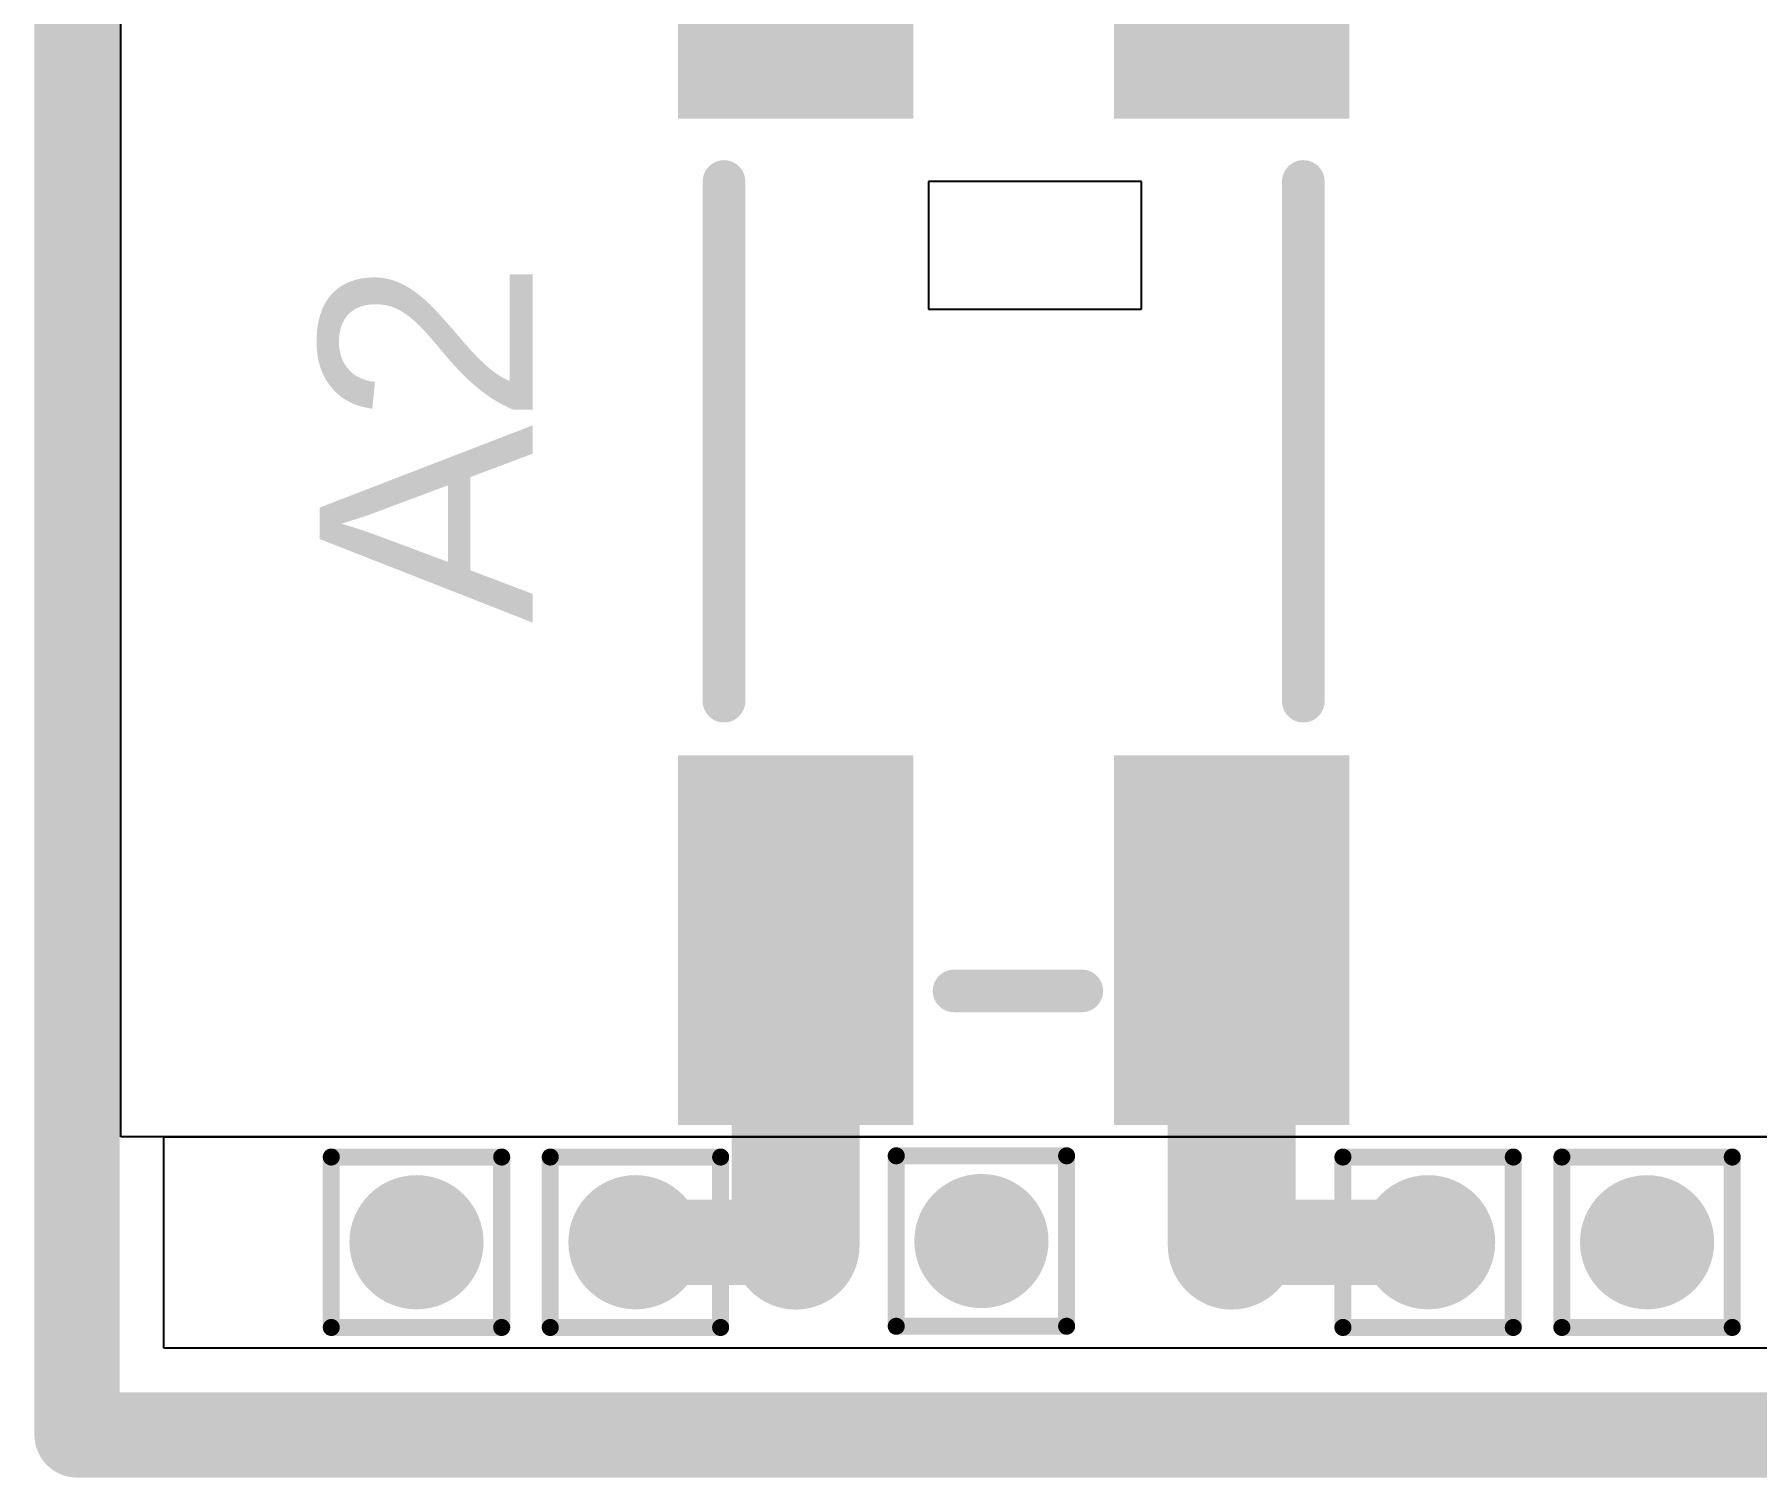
# Model space of a CAD drawing. Header units: inches. Extents: x -12 to 5355, y -7 to 5366.
# Drawn here: x -0.13 to 5.01, y -0.13 to 4.17 of the extents above; entities that cross this region are included whole.
import ezdxf

# ---------------------------------------------------------------- set-up
doc = ezdxf.new("R2010")
doc.units = ezdxf.units.IN
for name, color, linetype in [('Board Outline', 216, 'Continuous'), ('BOTTOM LAYER', 5, 'Continuous'), ('Drill Drawing', 1, 'Continuous'), ('GROUND1', 16, 'Continuous'), ('GROUND2', 156, 'Continuous'), ('Multi-Layer', 9, 'Continuous'), ('POWER', 76, 'Continuous'), ('SIGNAL', 90, 'Continuous'), ('TOP LAYER', 1, 'Continuous'), ('Top Overlay', 2, 'Continuous'), ('Top Paste', 8, 'Continuous'), ('Top Solder', 216, 'Continuous'), ('Via Holes', 16, 'Continuous')]:
    doc.layers.add(name, color=color, linetype=linetype)
doc.styles.add('Arial', font='', dxfattribs={"height": 0.2})
doc.styles.get('Arial').set_extended_font_data('Arial')

# ---------------------------------------------------------------- blocks, each defined once
blk = doc.blocks.new('2450AT18D0100E_12')
at = {"layer": 'TOP LAYER'}
for points in [[(-2, 0.95), (-1, 0.95), (-1, 0.35), (-2, 0.35)], [(1, 0.95), (2, 0.95), (2, 0.35), (1, 0.35)], [(-2, -0.35), (-1, -0.35), (-1, -0.95), (-2, -0.95)], [(1, -0.35), (2, -0.35), (2, -0.95), (1, -0.95)]]:
    blk.add_hatch(color=1, dxfattribs=at).paths.add_polyline_path(points)
at = {"layer": 'Top Paste'}
for points in [[(-2, 0.95), (-1, 0.95), (-1, 0.35), (-2, 0.35)], [(1, 0.95), (2, 0.95), (2, 0.35), (1, 0.35)], [(-2, -0.35), (-1, -0.35), (-1, -0.95), (-2, -0.95)], [(1, -0.35), (2, -0.35), (2, -0.95), (1, -0.95)]]:
    blk.add_hatch(color=8, dxfattribs=at).paths.add_polyline_path(points)
at = {"layer": 'Top Solder'}
for points in [[(-2.0508, 1.0008), (-0.9492, 1.0008), (-0.9492, 0.2992), (-2.0508, 0.2992)], [(0.9492, 1.0008), (2.0508, 1.0008), (2.0508, 0.2992), (0.9492, 0.2992)], [(-2.0508, -0.2992), (-0.9492, -0.2992), (-0.9492, -1.0008), (-2.0508, -1.0008)], [(0.9492, -0.2992), (2.0508, -0.2992), (2.0508, -1.0008), (0.9492, -1.0008)]]:
    blk.add_hatch(color=216, dxfattribs=at).paths.add_polyline_path(points)
at = {"layer": 'Top Overlay'}
for p, q in [((-0.762, 0.381), (-0.762, 0.381)), ((-0.762, 0.381), (-0.762, -0.254)), ((-0.381, 0.381), (-0.762, 0.381)), ((-0.381, -0.254), (-0.381, 0.381)), ((-0.762, -0.254), (-0.381, -0.254))]:
    blk.add_line(p, q, dxfattribs=at)
for points in [[(0.7874, 0.8636, 0.127, 0.127, 0), (-0.762, 0.8636, 0.127, 0.127, 0)], [(-1.651, -0.1778, 0.127, 0.127, 0), (-1.651, 0.2032, 0.127, 0.127, 0)], [(1.651, -0.1778, 0.127, 0.127, 0), (1.651, 0.2032, 0.127, 0.127, 0)], [(0.7874, -0.8636, 0.127, 0.127, 0), (-0.762, -0.8636, 0.127, 0.127, 0)]]:
    blk.add_lwpolyline(points, format="xyseb", dxfattribs=at)
for points in [[(-0.7937, 0.8636, 0.0635, 0.0635, 1), (-0.7302, 0.8636, 0.0635, 0.0635, 1)], [(0.7556, 0.8636, 0.0635, 0.0635, 1), (0.8191, 0.8636, 0.0635, 0.0635, 1)], [(-1.6827, 0.2032, 0.0635, 0.0635, 1), (-1.6193, 0.2032, 0.0635, 0.0635, 1)], [(1.6193, 0.2032, 0.0635, 0.0635, 1), (1.6827, 0.2032, 0.0635, 0.0635, 1)], [(-1.6827, -0.1778, 0.0635, 0.0635, 1), (-1.6193, -0.1778, 0.0635, 0.0635, 1)], [(1.6193, -0.1778, 0.0635, 0.0635, 1), (1.6827, -0.1778, 0.0635, 0.0635, 1)], [(-0.7937, -0.8636, 0.0635, 0.0635, 1), (-0.7302, -0.8636, 0.0635, 0.0635, 1)], [(0.7556, -0.8636, 0.0635, 0.0635, 1), (0.8191, -0.8636, 0.0635, 0.0635, 1)]]:
    blk.add_lwpolyline(points, format="xyseb", close=True, dxfattribs=at)

msp = doc.modelspace()

# ---------------------------------------------------------------- hatches: boundary and pattern name
at = {"layer": 'BOTTOM LAYER'}
h = msp.add_hatch(color=5, dxfattribs=at)
edge = h.paths.add_edge_path()
edge.add_arc((1.012, 0.5744), 0.2, 0, 360)
h = msp.add_hatch(color=5, dxfattribs=at)
edge = h.paths.add_edge_path()
edge.add_arc((1.6648, 0.5744), 0.2, 0, 360)
h = msp.add_hatch(color=5, dxfattribs=at)
edge = h.paths.add_edge_path()
edge.add_arc((2.6963, 0.578), 0.2, 0, 360)
h = msp.add_hatch(color=5, dxfattribs=at)
edge = h.paths.add_edge_path()
edge.add_arc((4.028, 0.5744), 0.2, 0, 360)
h = msp.add_hatch(color=5, dxfattribs=at)
edge = h.paths.add_edge_path()
edge.add_arc((4.6808, 0.5744), 0.2, 0, 360)
at = {"layer": 'GROUND1'}
h = msp.add_hatch(color=16, dxfattribs=at)
edge = h.paths.add_edge_path()
edge.add_arc((1.012, 0.5744), 0.2, 0, 360)
h = msp.add_hatch(color=16, dxfattribs=at)
edge = h.paths.add_edge_path()
edge.add_arc((1.6648, 0.5744), 0.2, 0, 360)
h = msp.add_hatch(color=16, dxfattribs=at)
edge = h.paths.add_edge_path()
edge.add_arc((2.6963, 0.578), 0.2, 0, 360)
h = msp.add_hatch(color=16, dxfattribs=at)
edge = h.paths.add_edge_path()
edge.add_arc((4.028, 0.5744), 0.2, 0, 360)
h = msp.add_hatch(color=16, dxfattribs=at)
edge = h.paths.add_edge_path()
edge.add_arc((4.6808, 0.5744), 0.2, 0, 360)
at = {"layer": 'GROUND2'}
h = msp.add_hatch(color=156, dxfattribs=at)
edge = h.paths.add_edge_path()
edge.add_arc((1.012, 0.5744), 0.2, 0, 360)
h = msp.add_hatch(color=156, dxfattribs=at)
edge = h.paths.add_edge_path()
edge.add_arc((1.6648, 0.5744), 0.2, 0, 360)
h = msp.add_hatch(color=156, dxfattribs=at)
edge = h.paths.add_edge_path()
edge.add_arc((2.6963, 0.578), 0.2, 0, 360)
h = msp.add_hatch(color=156, dxfattribs=at)
edge = h.paths.add_edge_path()
edge.add_arc((4.028, 0.5744), 0.2, 0, 360)
h = msp.add_hatch(color=156, dxfattribs=at)
edge = h.paths.add_edge_path()
edge.add_arc((4.6808, 0.5744), 0.2, 0, 360)
at = {"layer": 'POWER'}
h = msp.add_hatch(color=76, dxfattribs=at)
edge = h.paths.add_edge_path()
edge.add_arc((1.012, 0.5744), 0.2, 0, 360)
h = msp.add_hatch(color=76, dxfattribs=at)
edge = h.paths.add_edge_path()
edge.add_arc((1.6648, 0.5744), 0.2, 0, 360)
h = msp.add_hatch(color=76, dxfattribs=at)
edge = h.paths.add_edge_path()
edge.add_arc((2.6963, 0.578), 0.2, 0, 360)
h = msp.add_hatch(color=76, dxfattribs=at)
edge = h.paths.add_edge_path()
edge.add_arc((4.028, 0.5744), 0.2, 0, 360)
h = msp.add_hatch(color=76, dxfattribs=at)
edge = h.paths.add_edge_path()
edge.add_arc((4.6808, 0.5744), 0.2, 0, 360)
at = {"layer": 'SIGNAL'}
h = msp.add_hatch(color=90, dxfattribs=at)
edge = h.paths.add_edge_path()
edge.add_arc((1.012, 0.5744), 0.2, 0, 360)
h = msp.add_hatch(color=90, dxfattribs=at)
edge = h.paths.add_edge_path()
edge.add_arc((1.6648, 0.5744), 0.2, 0, 360)
h = msp.add_hatch(color=90, dxfattribs=at)
edge = h.paths.add_edge_path()
edge.add_arc((2.6963, 0.578), 0.2, 0, 360)
h = msp.add_hatch(color=90, dxfattribs=at)
edge = h.paths.add_edge_path()
edge.add_arc((4.028, 0.5744), 0.2, 0, 360)
h = msp.add_hatch(color=90, dxfattribs=at)
edge = h.paths.add_edge_path()
edge.add_arc((4.6808, 0.5744), 0.2, 0, 360)
at = {"layer": 'TOP LAYER'}
h = msp.add_hatch(color=1, dxfattribs=at)
edge = h.paths.add_edge_path()
edge.add_arc((1.012, 0.5744), 0.2, 0, 360)
h = msp.add_hatch(color=1, dxfattribs=at)
edge = h.paths.add_edge_path()
edge.add_arc((1.6648, 0.5744), 0.2, 0, 360)
h = msp.add_hatch(color=1, dxfattribs=at)
edge = h.paths.add_edge_path()
edge.add_arc((2.6963, 0.578), 0.2, 0, 360)
h = msp.add_hatch(color=1, dxfattribs=at)
edge = h.paths.add_edge_path()
edge.add_arc((4.028, 0.5744), 0.2, 0, 360)
h = msp.add_hatch(color=1, dxfattribs=at)
edge = h.paths.add_edge_path()
edge.add_arc((4.6808, 0.5744), 0.2, 0, 360)
at = {"layer": 'Via Holes'}
h = msp.add_hatch(color=7, dxfattribs=at)
edge = h.paths.add_edge_path()
edge.add_arc((1.012, 0.5744), 0.1, 0, 360)
h = msp.add_hatch(color=7, dxfattribs=at)
edge = h.paths.add_edge_path()
edge.add_arc((1.6648, 0.5744), 0.1, 0, 360)
h = msp.add_hatch(color=7, dxfattribs=at)
edge = h.paths.add_edge_path()
edge.add_arc((2.6963, 0.578), 0.1, 0, 360)
h = msp.add_hatch(color=7, dxfattribs=at)
edge = h.paths.add_edge_path()
edge.add_arc((4.028, 0.5744), 0.1, 0, 360)
h = msp.add_hatch(color=7, dxfattribs=at)
edge = h.paths.add_edge_path()
edge.add_arc((4.6808, 0.5744), 0.1, 0, 360)

# ---------------------------------------------------------------- linework, layer by layer
at = {"layer": 'Board Outline'}
for points in [[(0, 0, 0.254, 0.254, 0), (0, 18.7706, 0.254, 0.254, 0)], [(0, 0, 0.254, 0.254, 0), (35.1282, 0, 0.254, 0.254, 0)]]:
    msp.add_lwpolyline(points, format="xyseb", dxfattribs=at)
msp.add_lwpolyline([(-0.0635, 0, 0.127, 0.127, 1), (0.0635, 0, 0.127, 0.127, 1)], format="xyseb", close=True, dxfattribs=at)
msp.add_lwpolyline([(-0.0635, 0, 0.127, 0.127, 1), (0.0635, 0, 0.127, 0.127, 1)], format="xyseb", close=True, dxfattribs=at)
at = {"layer": 'BOTTOM LAYER'}
for p, q in [((0.259, 0.259), (0.259, 0.889)), ((0.259, 0.889), (7.847, 0.889)), ((22.1967, 0.259), (0.259, 0.259))]:
    msp.add_line(p, q, dxfattribs=at)
at = {"layer": 'Drill Drawing'}
for points in [[(0.758, 0.8284, 0.0508, 0.0508, 0), (1.266, 0.8284, 0.0508, 0.0508, 0)], [(0.758, 0.3204, 0.0508, 0.0508, 0), (0.758, 0.8284, 0.0508, 0.0508, 0)], [(1.266, 0.3204, 0.0508, 0.0508, 0), (1.266, 0.8284, 0.0508, 0.0508, 0)], [(1.4108, 0.8284, 0.0508, 0.0508, 0), (1.9188, 0.8284, 0.0508, 0.0508, 0)], [(1.4108, 0.3204, 0.0508, 0.0508, 0), (1.4108, 0.8284, 0.0508, 0.0508, 0)], [(1.9188, 0.3204, 0.0508, 0.0508, 0), (1.9188, 0.8284, 0.0508, 0.0508, 0)], [(2.4423, 0.832, 0.0508, 0.0508, 0), (2.9503, 0.832, 0.0508, 0.0508, 0)], [(2.4423, 0.324, 0.0508, 0.0508, 0), (2.4423, 0.832, 0.0508, 0.0508, 0)], [(2.9503, 0.324, 0.0508, 0.0508, 0), (2.9503, 0.832, 0.0508, 0.0508, 0)], [(3.774, 0.8284, 0.0508, 0.0508, 0), (4.282, 0.8284, 0.0508, 0.0508, 0)], [(3.774, 0.3204, 0.0508, 0.0508, 0), (3.774, 0.8284, 0.0508, 0.0508, 0)], [(4.282, 0.3204, 0.0508, 0.0508, 0), (4.282, 0.8284, 0.0508, 0.0508, 0)], [(4.4268, 0.8284, 0.0508, 0.0508, 0), (4.9348, 0.8284, 0.0508, 0.0508, 0)], [(4.4268, 0.3204, 0.0508, 0.0508, 0), (4.4268, 0.8284, 0.0508, 0.0508, 0)], [(4.9348, 0.3204, 0.0508, 0.0508, 0), (4.9348, 0.8284, 0.0508, 0.0508, 0)], [(0.758, 0.3204, 0.0508, 0.0508, 0), (1.266, 0.3204, 0.0508, 0.0508, 0)], [(1.4108, 0.3204, 0.0508, 0.0508, 0), (1.9188, 0.3204, 0.0508, 0.0508, 0)], [(2.4423, 0.324, 0.0508, 0.0508, 0), (2.9503, 0.324, 0.0508, 0.0508, 0)], [(3.774, 0.3204, 0.0508, 0.0508, 0), (4.282, 0.3204, 0.0508, 0.0508, 0)], [(4.4268, 0.3204, 0.0508, 0.0508, 0), (4.9348, 0.3204, 0.0508, 0.0508, 0)]]:
    msp.add_lwpolyline(points, format="xyseb", dxfattribs=at)
for points in [[(0.7453, 0.8284, 0.0254, 0.0254, 1), (0.7707, 0.8284, 0.0254, 0.0254, 1)], [(0.7453, 0.8284, 0.0254, 0.0254, 1), (0.7707, 0.8284, 0.0254, 0.0254, 1)], [(1.2533, 0.8284, 0.0254, 0.0254, 1), (1.2787, 0.8284, 0.0254, 0.0254, 1)], [(1.2533, 0.8284, 0.0254, 0.0254, 1), (1.2787, 0.8284, 0.0254, 0.0254, 1)], [(1.3981, 0.8284, 0.0254, 0.0254, 1), (1.4235, 0.8284, 0.0254, 0.0254, 1)], [(1.3981, 0.8284, 0.0254, 0.0254, 1), (1.4235, 0.8284, 0.0254, 0.0254, 1)], [(1.9061, 0.8284, 0.0254, 0.0254, 1), (1.9315, 0.8284, 0.0254, 0.0254, 1)], [(1.9061, 0.8284, 0.0254, 0.0254, 1), (1.9315, 0.8284, 0.0254, 0.0254, 1)], [(2.4296, 0.832, 0.0254, 0.0254, 1), (2.455, 0.832, 0.0254, 0.0254, 1)], [(2.4296, 0.832, 0.0254, 0.0254, 1), (2.455, 0.832, 0.0254, 0.0254, 1)], [(2.9376, 0.832, 0.0254, 0.0254, 1), (2.963, 0.832, 0.0254, 0.0254, 1)], [(2.9376, 0.832, 0.0254, 0.0254, 1), (2.963, 0.832, 0.0254, 0.0254, 1)], [(3.7613, 0.8284, 0.0254, 0.0254, 1), (3.7867, 0.8284, 0.0254, 0.0254, 1)], [(3.7613, 0.8284, 0.0254, 0.0254, 1), (3.7867, 0.8284, 0.0254, 0.0254, 1)], [(4.2693, 0.8284, 0.0254, 0.0254, 1), (4.2947, 0.8284, 0.0254, 0.0254, 1)], [(4.2693, 0.8284, 0.0254, 0.0254, 1), (4.2947, 0.8284, 0.0254, 0.0254, 1)], [(4.4141, 0.8284, 0.0254, 0.0254, 1), (4.4395, 0.8284, 0.0254, 0.0254, 1)], [(4.4141, 0.8284, 0.0254, 0.0254, 1), (4.4395, 0.8284, 0.0254, 0.0254, 1)], [(4.9221, 0.8284, 0.0254, 0.0254, 1), (4.9475, 0.8284, 0.0254, 0.0254, 1)], [(4.9221, 0.8284, 0.0254, 0.0254, 1), (4.9475, 0.8284, 0.0254, 0.0254, 1)], [(0.7453, 0.3204, 0.0254, 0.0254, 1), (0.7707, 0.3204, 0.0254, 0.0254, 1)], [(0.7453, 0.3204, 0.0254, 0.0254, 1), (0.7707, 0.3204, 0.0254, 0.0254, 1)], [(1.2533, 0.3204, 0.0254, 0.0254, 1), (1.2787, 0.3204, 0.0254, 0.0254, 1)], [(1.2533, 0.3204, 0.0254, 0.0254, 1), (1.2787, 0.3204, 0.0254, 0.0254, 1)], [(1.3981, 0.3204, 0.0254, 0.0254, 1), (1.4235, 0.3204, 0.0254, 0.0254, 1)], [(1.3981, 0.3204, 0.0254, 0.0254, 1), (1.4235, 0.3204, 0.0254, 0.0254, 1)], [(1.9061, 0.3204, 0.0254, 0.0254, 1), (1.9315, 0.3204, 0.0254, 0.0254, 1)], [(1.9061, 0.3204, 0.0254, 0.0254, 1), (1.9315, 0.3204, 0.0254, 0.0254, 1)], [(2.4296, 0.324, 0.0254, 0.0254, 1), (2.455, 0.324, 0.0254, 0.0254, 1)], [(2.4296, 0.324, 0.0254, 0.0254, 1), (2.455, 0.324, 0.0254, 0.0254, 1)], [(2.9376, 0.324, 0.0254, 0.0254, 1), (2.963, 0.324, 0.0254, 0.0254, 1)], [(2.9376, 0.324, 0.0254, 0.0254, 1), (2.963, 0.324, 0.0254, 0.0254, 1)], [(3.7613, 0.3204, 0.0254, 0.0254, 1), (3.7867, 0.3204, 0.0254, 0.0254, 1)], [(3.7613, 0.3204, 0.0254, 0.0254, 1), (3.7867, 0.3204, 0.0254, 0.0254, 1)], [(4.2693, 0.3204, 0.0254, 0.0254, 1), (4.2947, 0.3204, 0.0254, 0.0254, 1)], [(4.2693, 0.3204, 0.0254, 0.0254, 1), (4.2947, 0.3204, 0.0254, 0.0254, 1)], [(4.4141, 0.3204, 0.0254, 0.0254, 1), (4.4395, 0.3204, 0.0254, 0.0254, 1)], [(4.4141, 0.3204, 0.0254, 0.0254, 1), (4.4395, 0.3204, 0.0254, 0.0254, 1)], [(4.9221, 0.3204, 0.0254, 0.0254, 1), (4.9475, 0.3204, 0.0254, 0.0254, 1)], [(4.9221, 0.3204, 0.0254, 0.0254, 1), (4.9475, 0.3204, 0.0254, 0.0254, 1)]]:
    msp.add_lwpolyline(points, format="xyseb", close=True, dxfattribs=at)
at = {"layer": 'GROUND1'}
for p, q in [((0.259, 0.259), (0.259, 0.889)), ((0.259, 0.889), (7.847, 0.889)), ((34.8692, 0.259), (0.259, 0.259))]:
    msp.add_line(p, q, dxfattribs=at)
at = {"layer": 'GROUND2'}
for p, q in [((0.259, 0.259), (0.259, 0.889)), ((0.259, 0.889), (7.847, 0.889)), ((34.8692, 0.259), (0.259, 0.259))]:
    msp.add_line(p, q, dxfattribs=at)
at = {"layer": 'Multi-Layer'}
for p, q in [((0.1303, 0.889), (0.1303, 5.0639)), ((7.847, 0.889), (0.1303, 0.889))]:
    msp.add_line(p, q, dxfattribs=at)
at = {"layer": 'SIGNAL'}
for p, q in [((0.259, 0.259), (0.259, 0.889)), ((0.259, 0.889), (7.847, 0.889)), ((34.8692, 0.259), (0.259, 0.259))]:
    msp.add_line(p, q, dxfattribs=at)
at = {"layer": 'TOP LAYER'}
for p, q in [((0.259, 0.259), (0.259, 0.889)), ((0.259, 0.889), (7.847, 0.889)), ((34.8692, 0.259), (0.259, 0.259))]:
    msp.add_line(p, q, dxfattribs=at)
for points in [[(2.1424, 0.5641, 0.381, 0.381, 0), (2.1424, 1.4745, 0.381, 0.381, 0)], [(3.4424, 0.5641, 0.381, 0.381, 0), (3.4424, 1.4745, 0.381, 0.381, 0)], [(1.6648, 0.5744, 0.254, 0.254, 0), (2.1176, 0.5744, 0.254, 0.254, 0)], [(2.1176, 0.5744, 0.254, 0.254, -0.198912), (2.1424, 0.5641, 0.254, 0.254, 0)], [(3.4424, 0.5641, 0.254, 0.254, -0.198912), (3.4673, 0.5744, 0.254, 0.254, 0)], [(3.4673, 0.5744, 0.254, 0.254, 0), (4.028, 0.5744, 0.254, 0.254, 0)]]:
    msp.add_lwpolyline(points, format="xyseb", dxfattribs=at)
for points in [[(2.0472, 1.4745, 0.1905, 0.1905, 1), (2.2377, 1.4745, 0.1905, 0.1905, 1)], [(3.3472, 1.4745, 0.1905, 0.1905, 1), (3.5377, 1.4745, 0.1905, 0.1905, 1)], [(2.0472, 0.5641, 0.1905, 0.1905, 1), (2.2377, 0.5641, 0.1905, 0.1905, 1)], [(3.3472, 0.5641, 0.1905, 0.1905, 1), (3.5377, 0.5641, 0.1905, 0.1905, 1)], [(1.6013, 0.5744, 0.127, 0.127, 1), (1.7283, 0.5744, 0.127, 0.127, 1)], [(2.0541, 0.5744, 0.127, 0.127, 1), (2.1811, 0.5744, 0.127, 0.127, 1)], [(2.0541, 0.5744, 0.127, 0.127, 1), (2.1811, 0.5744, 0.127, 0.127, 1)], [(2.0789, 0.5641, 0.127, 0.127, 1), (2.2059, 0.5641, 0.127, 0.127, 1)], [(3.3789, 0.5641, 0.127, 0.127, 1), (3.5059, 0.5641, 0.127, 0.127, 1)], [(3.4038, 0.5744, 0.127, 0.127, 1), (3.5308, 0.5744, 0.127, 0.127, 1)], [(3.4038, 0.5744, 0.127, 0.127, 1), (3.5308, 0.5744, 0.127, 0.127, 1)], [(3.9645, 0.5744, 0.127, 0.127, 1), (4.0915, 0.5744, 0.127, 0.127, 1)]]:
    msp.add_lwpolyline(points, format="xyseb", close=True, dxfattribs=at)

# ---------------------------------------------------------------- block references
at = {"rotation": 270}
msp.add_blockref('2450AT18D0100E_12', (2.7924, 2.9745), dxfattribs=at)

# ---------------------------------------------------------------- texts
at = {"layer": 'Top Overlay', "style": 'Arial'}
msp.add_text('A2', height=0.635, rotation=90, dxfattribs=at).set_placement((1.3586, 2.4196))

doc.saveas('drawing.dxf')
